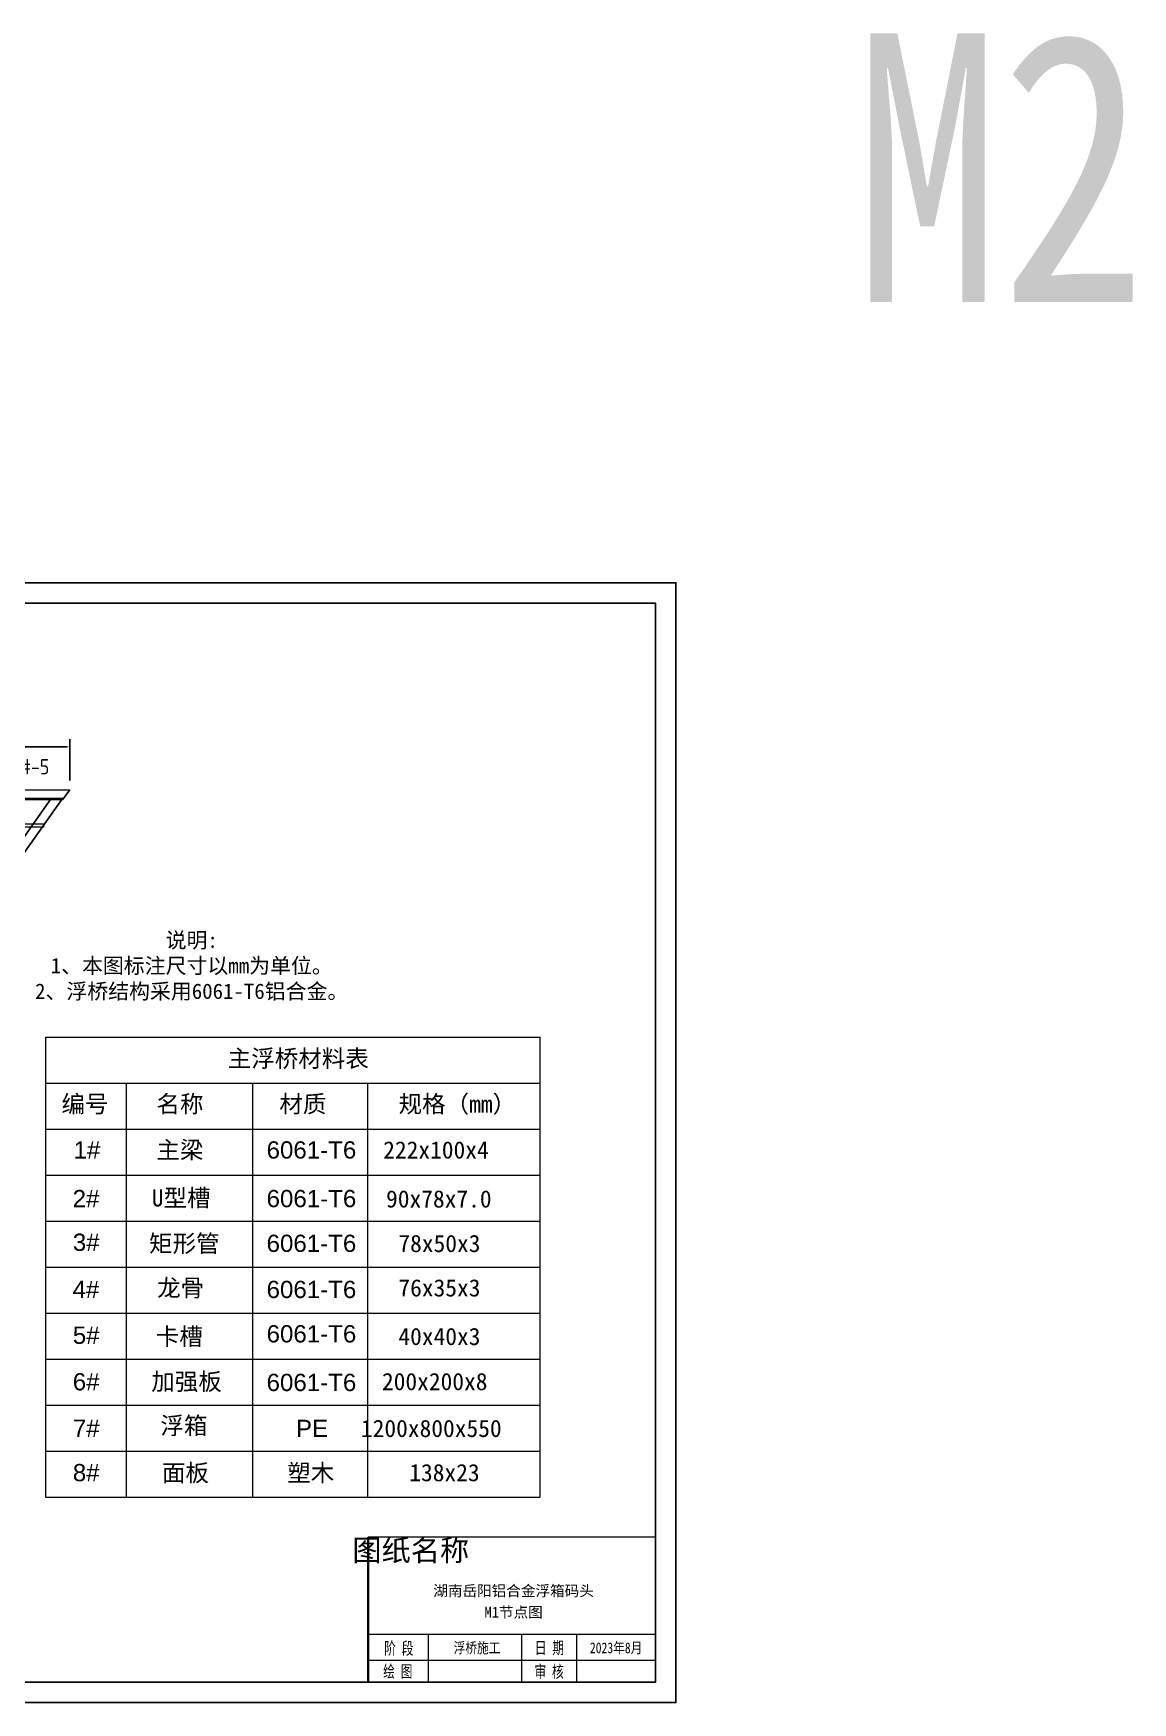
# Model space of a CAD drawing. Extents: x 8796 to 116961, y 24572 to 132726.
# Drawn here: x 22952 to 33713, y 116386 to 132726 of the extents above; entities that cross this region are included whole.
import ezdxf
from ezdxf import colors
from ezdxf.entities.mleader import LeaderData, LeaderLine
from ezdxf.enums import TextEntityAlignment as Align
from ezdxf.math import Vec2, Vec3

# ---------------------------------------------------------------- set-up
doc = ezdxf.new("R2010")
doc.units = 0
doc.header["$LTSCALE"] = 1000
doc.header["$MEASUREMENT"] = 0
for name, color, linetype in [('PUB_TEXT', 7, 'Continuous'), ('SGIDI_TK_TEXT', 3, 'Continuous'), ('文字', 7, 'Continuous'), ('标注', 9, 'Continuous'), ('连接端梁', 130, 'Continuous'), ('铝合金', 7, 'Continuous')]:
    doc.layers.add(name, color=color, linetype=linetype)
for name, color, linetype, lineweight in [('图框', 7, 'Continuous', 13), ('铝主梁', 3, 'Continuous', 9), ('铝龙骨', 7, 'Continuous', 9)]:
    doc.layers.add(name, color=color, linetype=linetype, lineweight=lineweight)
doc.styles.add('Arial', font='')
doc.styles.add('SGIDI-0', font='simhei.ttf', dxfattribs={"width": 0.8})
doc.styles.get("Standard").update_dxf_attribs({"font": 'gbenor.shx', "bigfont": 'gbcbig.shx'})
doc.styles.add('STANDARD0', font='')
doc.styles.add('STANDARD_T3', font='simplex.shx', dxfattribs={"width": 0.7, "bigfont": 'hztxt.shx'})
doc.styles.add('仿宋', font='simfang.ttf', dxfattribs={"width": 0.7})
doc.styles.add('黑体', font='simhei.ttf', dxfattribs={"width": 0.8})
doc.styles.get('Arial').set_extended_font_data('STXihei')
doc.styles.get('STANDARD0').set_extended_font_data('STXihei')
doc.dimstyles.new('W&&30', dxfattribs={"dimtxt": 105, "dimasz": 30, "dimexe": 75, "dimexo": 90, "dimgap": 30, "dimtad": 1, "dimdec": 0, "dimzin": 0, "dimdsep": 46, "dimtxsty": 'STANDARD_T3', "dimcen": 0.09, "dimclrd": 1, "dimclre": 1, "dimclrt": 7, "dimazin": 2, "dimtfac": 1, "dimtdec": 0, "dimtix": 1, "dimtmove": 2, "dimatfit": 3, "dimfxl": 0, "dimtolj": 1, "dimtzin": 0, "dimarcsym": 0})

# ---------------------------------------------------------------- blocks, each defined once
blk = doc.blocks.new('*D163')
at = {"color": 1, "lineweight": -2, "transparency": 16777216}
for p, q in [((16828, 125412), (16828, 125817)), ((16858, 125742), (23278, 125742)), ((23308, 125412), (23308, 125817))]:
    blk.add_line(p, q, dxfattribs=at)
at = {"color": 1, "transparency": 16777216}
for points in [[(16858, 125747), (16858, 125737), (16828, 125742)], [(23278, 125747), (23278, 125737), (23308, 125742)]]:
    blk.add_solid(points, dxfattribs=at)
at = {"layer": 'Defpoints', "color": 0, "transparency": 16777216}
for p in [(23308, 125742), (16828, 125322), (23308, 125322)]:
    blk.add_point(p, dxfattribs=at)
at = {"color": 7, "transparency": 16777216, "insert": (20068, 125825), "char_height": 105, "attachment_point": 5, "style": 'STANDARD_T3'}
blk.add_mtext('\\A1;6480', dxfattribs=at)

msp = doc.modelspace()

# ---------------------------------------------------------------- linework, layer by layer
at = {"layer": '图框'}
for p, q in [((23071.71, 122899.05), (23071.71, 118398.63)), ((23071.71, 122899.05), (27909.16, 122899.05)), ((27909.16, 122899.05), (27909.16, 118398.63)), ((23071.71, 122449.01), (27909.16, 122449.01)), ((23859.17, 122449.01), (23859.17, 118398.63)), ((25096.63, 122449.01), (25096.63, 118398.63)), ((26221.61, 122449.01), (26221.61, 118398.63)), ((23071.71, 121998.97), (27909.16, 121998.97)), ((23071.71, 121548.93), (27909.16, 121548.93)), ((23071.71, 121098.88), (27909.16, 121098.88)), ((23071.71, 120648.84), (27909.16, 120648.84)), ((23071.71, 120198.8), (27909.16, 120198.8)), ((23071.71, 119748.76), (27909.16, 119748.76)), ((23071.71, 119298.71), (27909.16, 119298.71)), ((23071.71, 118848.67), (27909.16, 118848.67)), ((23071.71, 118398.63), (27909.16, 118398.63)), ((26229.88, 118007.16), (29041.61, 118007.16)), ((26229.88, 117054.46), (29041.61, 117054.46)), ((26815.08, 117054.46), (26815.08, 116585.92)), ((27730.41, 117054.46), (27730.41, 116585.92)), ((28268.99, 117054.46), (28268.99, 116585.92)), ((26229.88, 116801.81), (29041.61, 116801.81)), ((26913.2, 116585.92), (29041.61, 116585.92))]:
    msp.add_line(p, q, dxfattribs=at)
for points, const_width in [([(26229.88, 118007.16), (26229.88, 116585.92)], 21.28), ([(26229.88, 118007.16), (29041.61, 118007.16)], 10.64), ([(26913.2, 116585.92), (29041.61, 116585.92)], 10.64)]:
    msp.add_lwpolyline(points, dxfattribs=dict(at, const_width=const_width))
at = {"layer": '连接端梁'}
for p, q in [((20769.79, 121908.73), (23126.52, 125234.76)), ((20880.1, 121908.73), (23236.82, 125234.76))]:
    msp.add_line(p, q, dxfattribs=at)
at = {"layer": '连接端梁', "color": 0}
for points in [[(15371.54, 127348.64), (29241.61, 127348.64), (29241.61, 116385.92), (15371.54, 116385.92)], [(15571.54, 127148.64), (29041.61, 127148.64), (29041.61, 116585.92), (15571.54, 116585.92)]]:
    msp.add_lwpolyline(points, close=True, dxfattribs=at)
at = {"layer": '铝主梁', "color": 3}
for p, q in [((16828.46, 125321.75), (23308.46, 125321.75)), ((23237.6, 125221.75), (16928.46, 125221.75))]:
    msp.add_line(p, q, dxfattribs=at)
at = {"layer": '铝主梁', "color": 251}
msp.add_line((23246.82, 125234.76), (16915.44, 125234.77), dxfattribs=at)
at = {"layer": '铝合金', "color": 3}
msp.add_line((23237.6, 125221.75), (23308.46, 125321.75), dxfattribs=at)
at = {"layer": '铝龙骨', "color": 4}
msp.add_lwpolyline([(16915.44, 124989.25), (23050.46, 124989.25), (23050.46, 124954.25), (16915.44, 124954.25)], close=True, dxfattribs=at)

# ---------------------------------------------------------------- texts
at = {"layer": 'PUB_TEXT', "style": '黑体', "width": 0.8}
msp.add_text('M2', height=2628.692, dxfattribs=at).set_placement((30989.49, 130097.39))
at = {"layer": 'SGIDI_TK_TEXT', "color": 0, "style": 'STANDARD0'}
msp.add_text('图纸名称', height=209.616, dxfattribs=at).set_placement((26646.33, 117878.15), align=Align.MIDDLE_CENTER)
at = {"layer": 'SGIDI_TK_TEXT', "color": 7, "style": '仿宋', "width": 0.7}
for s, p in [('阶 段', (26529.34, 116917.18)), ('日 期', (28003.47, 116923.05)), ('绘 图', (26519.6, 116691.82)), ('审 核', (28000.77, 116690.53))]:
    msp.add_text(s, height=120, dxfattribs=at).set_placement(p, align=Align.MIDDLE_CENTER)
at = {"layer": 'SGIDI_TK_TEXT', "color": 7, "style": 'SGIDI-0'}
for tag, p in [('湖南岳阳铝合金浮箱码头', (27652.89, 117480.73)), ('M1节点图', (27652.89, 117271.24))]:
    msp.add_attdef(tag, text='', height=104.81, dxfattribs=at).set_placement(p, align=Align.MIDDLE_CENTER)
at = {"layer": 'SGIDI_TK_TEXT', "color": 7, "style": 'SGIDI-0', "width": 0.8}
for tag, p in [('浮桥施工', (27295.15, 116922.16)), ('2023年8月', (28656.91, 116922.16))]:
    msp.add_attdef(tag, text='建设单位', height=104.808, dxfattribs=at).set_placement(p, align=Align.MIDDLE_CENTER)
at = {"layer": '图框', "char_height": 168.75, "attachment_point": 1, "style": 'Arial'}
for s, width, insert in [('\\pi876.69506;{\\fSimSun|b0|i0|c134|p2;主浮桥材料表}', 2620.0604, (23977.69, 122775.98)), ('\\pi51.65737;{\\fSimSun|b0|i0|c134|p2;编号}', 716.9833, (23175.22, 122330.56)), ('\\pi51.32218;{\\fSimSun|b0|i0|c134|p2;名称}', 716.9833, (24105.22, 122330.56)), ('\\pi53.50095;{\\fSimSun|b0|i0|c134|p2;材质}', 716.9833, (25306.51, 122330.56)), ('\\pi35.48134;{\\fSimSun|b0|i0|c134|p2;规格（mm）}', 1208.8506, (26491.41, 122330.56)), ('\\pi50.98698;{\\fSimSun|b0|i0|c134|p2;主梁}', 716.9833, (24105.22, 121880.52)), ('\\pi279.81954;{\\fArial|b0|i0|c0|p34;1#}', 793.1955, (23065.97, 121880.52)), ('\\pi234.45852;{\\fArial|b0|i0|c0|p34;6061-T6}', 1327.2859, (25000.4, 121880.52)), ('\\pi0.69652;222x100x4', 1327.2859, (26375.74, 121880.52)), ('\\pi31.45968;{\\fSimSun|b0|i0|c134|p2;U型槽}', 1074.9084, (24079.2, 121411.64)), ('\\pi270.43814;{\\fArial|b0|i0|c0|p34;2#}', 793.1955, (23065.97, 121404.6)), ('\\pi234.45852;{\\fArial|b0|i0|c0|p34;6061-T6}', 1327.2859, (25000.4, 121404.6)), ('\\pi28.82152;90x78x7.0', 1327.2859, (26375.74, 121401.17)), ('\\pi271.93456;{\\fArial|b0|i0|c0|p34;3#}', 793.1955, (23065.97, 120977.03)), ('\\pi57.54881;{\\fSimSun|b0|i0|c134|p2;矩形管}', 874.4795, (24026.47, 120964.97)), ('\\pi234.45852;{\\fArial|b0|i0|c0|p34;6061-T6}', 1327.2859, (25000.4, 120966.41)), ('\\pi149.35724;78x50x3', 1327.2859, (26375.74, 120964.97)), ('\\pi268.48129;{\\fArial|b0|i0|c0|p34;4#}', 793.1955, (23065.97, 120514.92)), ('\\pi35.39194;{\\fSimSun|b0|i0|c134|p2;龙骨}', 1074.9084, (24127.6, 120530.49)), ('\\pi234.45852;{\\fArial|b0|i0|c0|p34;6061-T6}', 1327.2859, (25000.4, 120514.92)), ('\\pi149.35724;76x35x3', 1327.2859, (26375.74, 120530.49)), ('\\pi271.87701;{\\fArial|b0|i0|c0|p34;5#}', 793.1955, (23065.97, 120066.63)), ('\\pi35.01394;{\\fSimSun|b0|i0|c134|p2;卡槽}', 1074.9084, (24114.89, 120054.57)), ('\\pi234.45852;{\\fArial|b0|i0|c0|p34;6061-T6}', 1327.2859, (25000.4, 120080.45)), ('\\pi149.35724;40x40x3', 1327.2859, (26375.74, 120054.57)), ('\\pi271.41657;{\\fArial|b0|i0|c0|p34;6#}', 793.1955, (23065.97, 119611.43)), ('\\pi74.02918;{\\fSimSun|b0|i0|c134|p2;加强板}', 1074.9084, (24031.87, 119613.19)), ('\\pi-11.35705;200x200x8', 1327.2859, (26375.74, 119613.19)), ('\\pi234.45852;{\\fArial|b0|i0|c0|p34;6061-T6}', 1327.2859, (25000.4, 119604.53)), ('\\pi272.56766;{\\fArial|b0|i0|c0|p34;7#}', 793.1955, (23065.97, 119156.24)), ('\\pi117.7722;{\\fSimSun|b0|i0|c134|p2;浮箱}', 1074.9084, (24077.42, 119182.21)), ('\\pi521.82849;{\\fArial|b0|i0|c0|p34;PE}', 1327.2859, (25000.4, 119154.58)), ('\\pi-236.35705;1200x800x550', 1327.2859, (26394.98, 119154.58)), ('\\pi271.7619;{\\fArial|b0|i0|c0|p34;8#}', 793.1955, (23065.97, 118721.76)), ('{\\fSimSun|b0|i0|c134|p2;面板}', 1074.9084, (24210.41, 118720.11)), ('\\pi436.2992;{\\fSimSun|b0|i0|c134|p2;塑木}', 1327.2859, (25000.4, 118720.11)), ('138x23', 1327.2859, (26631.83, 118721.81))]:
    msp.add_mtext_dynamic_manual_height_columns(s, width=width, gutter_width=2260.33, heights=[363.32], dxfattribs=dict(at, insert=insert))
at = {"layer": '文字', "color": 0, "insert": (24501.72, 123591.12), "char_height": 150, "attachment_point": 5, "style": 'Arial'}
msp.add_mtext_dynamic_manual_height_columns('{\\fSimSun|b0|i0|c134|p2;说明}:\\P1{\\fSimSun|b0|i0|c134|p2;、本图标注尺寸以}mm{\\fSimSun|b0|i0|c134|p2;为单位。\\P}2{\\fSimSun|b0|i0|c134|p2;、浮桥结构采用}6061-T6{\\fSimSun|b0|i0|c134|p2;铝合金。}', width=3086.8183, gutter_width=12.5, heights=[0], dxfattribs=at)

# ---------------------------------------------------------------- dimensions: what is measured, and where the dimension line sits
dim = msp.add_linear_dim(base=(23308.46, 125742.06), p1=(16828.46, 125321.75), p2=(23308.46, 125321.75), dimstyle='W&&30')
dim.commit()
dim.dimension.update_dxf_attribs({"geometry": '*D163', "text_midpoint": (20068.46, 125824.56)})

# ---------------------------------------------------------------- leaders
at = {"layer": '标注', "color": 6, "linetype": 'ByBlock'}
ml = msp.add_multileader_mtext('Standard', dxfattribs=at)
ml.set_content('3#-5', color=6)
ml.set_leader_properties()
ml.build(insert=Vec2(0, 0))
ml.multileader.update_dxf_attribs({"dogleg_length": 100, "arrow_head_size": 50})
ctx = ml.context
ctx.base_point, ctx.char_height, ctx.arrow_head_size, ctx.landing_gap_size, ctx.plane_origin = Vec3(22669.94, 125545.89, 0), 150, 50, 35.88, Vec3(22758.56, 115186.33, 0)
ctx.text_align_type = 2
notes = []
notes.append((ctx, [(0, (1, 1, 0), (22569.94, 125545.89, 0), (1, 0), 100, [(0, [(22432.04, 125036.23, 0)], 0, [])])]))
ctx.mtext.insert, ctx.mtext.width, ctx.mtext.defined_height, ctx.mtext.alignment, ctx.mtext.flow_direction = Vec3(23108.03, 125622.22, 0), 445.8704, 72.4, 3, 5
for ctx, leaders in notes:
    for number, flags, end, landing, length, lines in leaders:
        leader = LeaderData()
        leader.index, (leader.has_last_leader_line, leader.has_dogleg_vector, leader.attachment_direction) = number, flags
        leader.last_leader_point, leader.dogleg_vector, leader.dogleg_length = Vec3(end), Vec3(landing), length
        for number, points, colour, breaks in lines:
            line = LeaderLine()
            line.index, line.vertices, line.color, line.breaks = number, Vec3.list(points), colors.encode_raw_color(colour), breaks
            leader.lines.append(line)
        ctx.leaders.append(leader)

doc.saveas('drawing.dxf')
